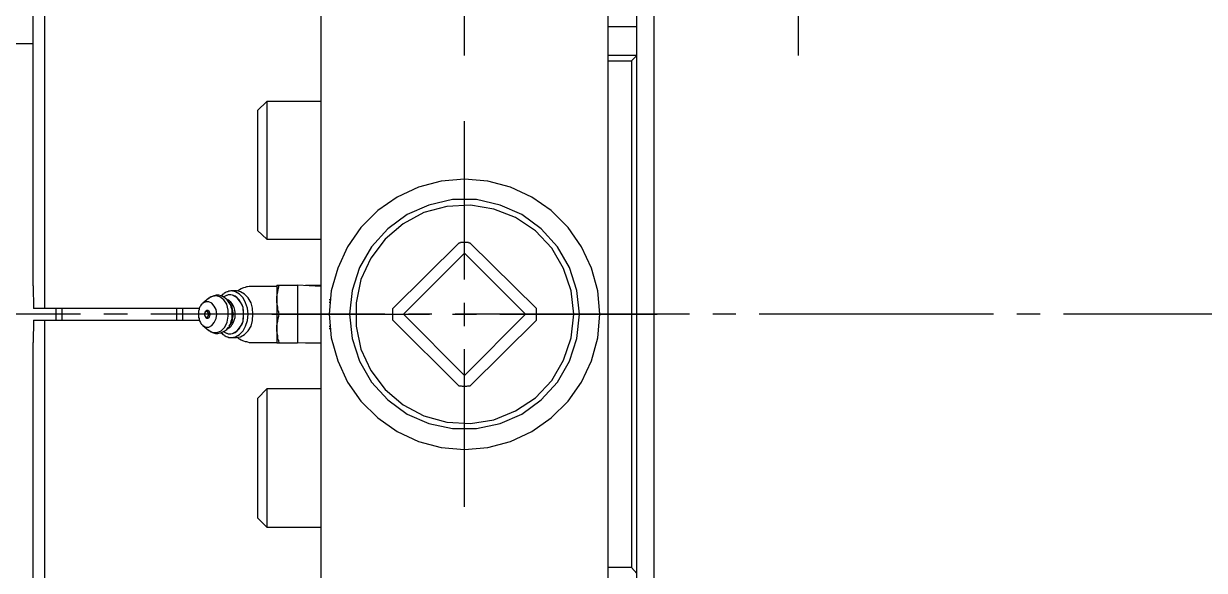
# Model space of a CAD drawing. Header units: millimetres. Extents: x -211 to 45495, y 24 to 52952.
# Drawn here: x 22867.8 to 23073, y 28247.5 to 28342.5 of the extents above; entities that cross this region are included whole.
import ezdxf

# ---------------------------------------------------------------- set-up
doc = ezdxf.new("R2010")
doc.units = ezdxf.units.MM
doc.layers.add('Layer2', color=7, linetype='Continuous')

# ---------------------------------------------------------------- blocks, each defined once
blk = doc.blocks.new('BLKF815')
at = {"layer": 'Layer2', "color": 7, "linetype": 'Continuous', "lineweight": 25}
for p, q in [((22933.82, 28292.06), (22944.41, 28302.65)), ((22944.41, 28302.65), (22955, 28292.06)), ((22944.41, 28281.38), (22933.82, 28292.06)), ((22955, 28292.06), (22944.41, 28281.38))]:
    blk.add_line(p, q, dxfattribs=at)
blk = doc.blocks.new('BLKF816')
at = {"layer": 'Layer2', "color": 7, "linetype": 'Continuous', "lineweight": 25}
for p, q in [((22943.47, 28304.46), (22943.64, 28304.46)), ((22943.64, 28304.46), (22943.72, 28304.55)), ((22943.72, 28304.55), (22945.1, 28304.55)), ((22945.1, 28304.55), (22945.19, 28304.46))]:
    blk.add_line(p, q, dxfattribs=at)
blk = doc.blocks.new('BLKF817')
at = {"layer": 'Layer2', "color": 7, "linetype": 'Continuous', "lineweight": 25}
for p, q in [((22943.72, 28279.57), (22943.64, 28279.57)), ((22943.9, 28279.57), (22943.72, 28279.57)), ((22944.07, 28279.49), (22943.9, 28279.57)), ((22944.76, 28279.49), (22944.07, 28279.49)), ((22944.93, 28279.57), (22944.76, 28279.49)), ((22945.36, 28279.57), (22944.93, 28279.57))]:
    blk.add_line(p, q, dxfattribs=at)
blk = doc.blocks.new('BLKF818')
at = {"layer": 'Layer2', "color": 7, "linetype": 'Continuous', "lineweight": 25}
for p, q in [((22941.31, 28310.75), (22937.35, 28309.71)), ((22945.45, 28311.01), (22941.31, 28310.75)), ((22949.49, 28310.32), (22945.45, 28311.01)), ((22937.35, 28309.71), (22933.73, 28307.73)), ((22953.28, 28308.85), (22949.49, 28310.32)), ((22956.73, 28306.53), (22953.28, 28308.85)), ((22933.73, 28307.73), (22930.63, 28305.06)), ((22959.57, 28303.51), (22956.73, 28306.53)), ((22930.63, 28305.06), (22928.14, 28301.79)), ((22961.64, 28299.98), (22959.57, 28303.51)), ((22928.14, 28301.79), (22926.41, 28298.09)), ((22962.93, 28296.11), (22961.64, 28299.98)), ((22926.41, 28298.09), (22925.55, 28294.04)), ((22963.44, 28292.06), (22962.93, 28296.11)), ((22925.55, 28294.04), (22925.55, 28289.99)), ((22925.55, 28289.99), (22926.41, 28285.95)), ((22926.41, 28285.95), (22928.14, 28282.24)), ((22961.64, 28284.05), (22962.93, 28287.93)), ((22959.57, 28280.52), (22961.64, 28284.05)), ((22928.14, 28282.24), (22930.63, 28278.97)), ((22956.73, 28277.51), (22959.57, 28280.52)), ((22930.63, 28278.97), (22933.73, 28276.3)), ((22933.73, 28276.3), (22937.35, 28274.41)), ((22953.28, 28275.27), (22956.73, 28277.51)), ((22937.35, 28274.41), (22941.31, 28273.29)), ((22945.45, 28273.03), (22949.49, 28273.72)), ((22949.49, 28273.72), (22953.28, 28275.27)), ((22941.31, 28273.29), (22945.45, 28273.03))]:
    blk.add_line(p, q, dxfattribs=at)
blk = doc.blocks.new('BLKF947')
at = {"layer": 'Layer2', "color": 7, "linetype": 'Continuous', "lineweight": 25}
for p, q in [((22900.15, 28294.9), (22900.06, 28294.9)), ((22900.32, 28294.99), (22900.15, 28294.99)), ((22900.15, 28294.99), (22900.15, 28294.9)), ((22900.41, 28295.08), (22900.32, 28295.08)), ((22900.32, 28295.08), (22900.32, 28294.99))]:
    blk.add_line(p, q, dxfattribs=at)
blk = doc.blocks.new('BLKF948')
at = {"layer": 'Layer2', "color": 7, "linetype": 'Continuous', "lineweight": 25}
for p, q in [((22901.87, 28295.08), (22901.18, 28295.25)), ((22902.56, 28294.56), (22901.87, 28295.08)), ((22903.08, 28293.78), (22902.56, 28294.56)), ((22903.34, 28292.75), (22903.08, 28293.78)), ((22903.34, 28291.72), (22903.34, 28292.75)), ((22902.73, 28289.82), (22903.16, 28290.68)), ((22903.16, 28290.68), (22903.34, 28291.72)), ((22899.98, 28289.22), (22900.67, 28288.88)), ((22900.67, 28288.88), (22901.44, 28288.88)), ((22901.44, 28288.88), (22902.13, 28289.13)), ((22902.13, 28289.13), (22902.73, 28289.82))]:
    blk.add_line(p, q, dxfattribs=at)
blk = doc.blocks.new('BLKF949')
at = {"layer": 'Layer2', "color": 7, "linetype": 'Continuous', "lineweight": 25}
for p, q in [((22899.98, 28294.21), (22899.46, 28294.21)), ((22900.49, 28293.96), (22899.98, 28294.21)), ((22900.92, 28293.44), (22900.49, 28293.96)), ((22901.27, 28292.84), (22900.92, 28293.44)), ((22901.36, 28292.06), (22901.27, 28292.84)), ((22898.17, 28292.06), (22898.17, 28291.46)), ((22898.17, 28291.46), (22898.26, 28291.29)), ((22898.26, 28291.29), (22898.26, 28291.11)), ((22898.26, 28291.11), (22898.34, 28290.94)), ((22898.34, 28290.94), (22898.43, 28290.77)), ((22898.43, 28290.77), (22898.51, 28290.6)), ((22898.51, 28290.6), (22898.6, 28290.43)), ((22898.6, 28290.43), (22898.69, 28290.34)), ((22898.69, 28290.34), (22898.86, 28290.17)), ((22898.86, 28290.17), (22898.94, 28290.08)), ((22898.94, 28290.08), (22899.46, 28289.82)), ((22899.98, 28289.82), (22900.49, 28290.08)), ((22900.49, 28290.08), (22900.92, 28290.6)), ((22900.92, 28290.6), (22901.27, 28291.29)), ((22901.27, 28291.29), (22901.36, 28292.06)), ((22899.46, 28289.82), (22899.98, 28289.82))]:
    blk.add_line(p, q, dxfattribs=at)
blk = doc.blocks.new('BLKF950')
at = {"layer": 'Layer2', "color": 7, "linetype": 'Continuous', "lineweight": 25}
for p, q in [((22898.26, 28292.84), (22898.17, 28292.58)), ((22898.17, 28292.58), (22898.17, 28292.41)), ((22898.17, 28292.41), (22898.17, 28292.23)), ((22898.34, 28293.18), (22898.26, 28293.01)), ((22898.26, 28293.01), (22898.26, 28292.84)), ((22898.43, 28293.35), (22898.34, 28293.18)), ((22898.51, 28293.44), (22898.43, 28293.35)), ((22898.6, 28293.61), (22898.51, 28293.44)), ((22898.69, 28293.78), (22898.6, 28293.61)), ((22898.86, 28293.87), (22898.69, 28293.78)), ((22898.94, 28293.96), (22898.86, 28293.87))]:
    blk.add_line(p, q, dxfattribs=at)
blk = doc.blocks.new('BLKF951')
at = {"layer": 'Layer2', "color": 7, "linetype": 'Continuous', "lineweight": 25}
for p, q in [((22904.02, 28292.84), (22903.94, 28293.09)), ((22904.02, 28292.66), (22904.02, 28292.84)), ((22904.02, 28292.41), (22904.02, 28292.66)), ((22904.02, 28292.15), (22904.02, 28292.41)), ((22904.02, 28291.98), (22904.02, 28292.15)), ((22903.85, 28290.86), (22903.94, 28291.03)), ((22903.85, 28290.6), (22903.85, 28290.86)), ((22903.94, 28291.03), (22904.02, 28291.29)), ((22904.02, 28291.72), (22904.02, 28291.98)), ((22904.02, 28291.46), (22904.02, 28291.72)), ((22904.02, 28291.29), (22904.02, 28291.46))]:
    blk.add_line(p, q, dxfattribs=at)
blk = doc.blocks.new('BLKF952')
at = {"layer": 'Layer2', "color": 7, "linetype": 'Continuous', "lineweight": 25}
for p, q in [((22903.51, 28289.99), (22903.59, 28290.08)), ((22903.59, 28290.08), (22903.59, 28290.17)), ((22903.59, 28290.17), (22903.68, 28290.17)), ((22903.68, 28290.34), (22903.77, 28290.43)), ((22903.68, 28290.25), (22903.68, 28290.34)), ((22903.68, 28290.17), (22903.68, 28290.25)), ((22903.77, 28290.51), (22903.77, 28290.6)), ((22903.77, 28290.43), (22903.77, 28290.51))]:
    blk.add_line(p, q, dxfattribs=at)
blk = doc.blocks.new('BLKF953')
at = {"layer": 'Layer2', "color": 7, "linetype": 'Continuous', "lineweight": 25}
for p, q in [((22900.41, 28295.08), (22900.06, 28294.9)), ((22900.84, 28295.25), (22900.41, 28295.08)), ((22900.92, 28295.25), (22900.84, 28295.25)), ((22901.27, 28295.33), (22900.92, 28295.25)), ((22901.7, 28295.33), (22901.27, 28295.33)), ((22902.13, 28295.25), (22901.7, 28295.33)), ((22902.47, 28295.08), (22902.13, 28295.25)), ((22902.82, 28294.82), (22902.47, 28295.08)), ((22903.16, 28294.56), (22902.82, 28294.82)), ((22903.25, 28294.39), (22903.16, 28294.56)), ((22903.51, 28294.04), (22903.25, 28294.39)), ((22903.77, 28293.7), (22903.51, 28294.04)), ((22903.77, 28293.61), (22903.77, 28293.7))]:
    blk.add_line(p, q, dxfattribs=at)
blk = doc.blocks.new('BLKF954')
at = {"layer": 'Layer2', "color": 7, "linetype": 'Continuous', "lineweight": 25}
for p, q in [((22903.94, 28293.09), (22903.85, 28293.27)), ((22904.02, 28292.66), (22903.94, 28293.09)), ((22904.02, 28292.49), (22904.02, 28292.66)), ((22904.11, 28292.06), (22904.02, 28292.49)), ((22903.42, 28289.74), (22903.59, 28290.08)), ((22903.59, 28290.08), (22903.77, 28290.51)), ((22903.77, 28290.51), (22903.85, 28290.6)), ((22903.85, 28290.68), (22903.94, 28291.03)), ((22903.85, 28290.6), (22903.85, 28290.68)), ((22903.94, 28291.03), (22904.02, 28291.46)), ((22904.02, 28291.63), (22904.11, 28292.06)), ((22904.02, 28291.54), (22904.02, 28291.63)), ((22904.02, 28291.46), (22904.02, 28291.54)), ((22899.89, 28289.31), (22900.24, 28289.05)), ((22900.24, 28289.05), (22900.32, 28288.96)), ((22900.32, 28288.96), (22900.75, 28288.79)), ((22900.75, 28288.79), (22901.1, 28288.7)), ((22901.1, 28288.7), (22901.53, 28288.7)), ((22901.53, 28288.7), (22901.96, 28288.79)), ((22901.96, 28288.79), (22902.04, 28288.79)), ((22902.04, 28288.79), (22902.39, 28288.96)), ((22902.39, 28288.96), (22902.73, 28289.13)), ((22902.73, 28289.13), (22903.08, 28289.39)), ((22903.08, 28289.39), (22903.34, 28289.74)), ((22903.34, 28289.74), (22903.42, 28289.74))]:
    blk.add_line(p, q, dxfattribs=at)
blk = doc.blocks.new('BLKF955')
at = {"layer": 'Layer2', "color": 7, "linetype": 'Continuous', "lineweight": 25}
for p, q in [((22899.29, 28292.15), (22899.2, 28292.15)), ((22899.2, 28292.15), (22899.2, 28292.06)), ((22899.46, 28292.58), (22899.29, 28292.41)), ((22899.29, 28292.41), (22899.29, 28292.15)), ((22899.63, 28292.66), (22899.46, 28292.58)), ((22899.81, 28292.66), (22899.63, 28292.66)), ((22899.98, 28292.58), (22899.81, 28292.66)), ((22900.06, 28292.49), (22899.98, 28292.58)), ((22900.15, 28292.23), (22900.06, 28292.49)), ((22900.24, 28292.06), (22900.15, 28292.23)), ((22899.2, 28292.06), (22899.29, 28291.8)), ((22899.29, 28291.8), (22899.37, 28291.54)), ((22899.46, 28291.46), (22899.63, 28291.37)), ((22899.63, 28291.37), (22899.81, 28291.37)), ((22899.81, 28291.37), (22899.98, 28291.46)), ((22899.98, 28291.46), (22900.06, 28291.54)), ((22900.06, 28291.54), (22900.15, 28291.8)), ((22900.15, 28291.8), (22900.24, 28292.06))]:
    blk.add_line(p, q, dxfattribs=at)
blk = doc.blocks.new('BLKF956')
at = {"layer": 'Layer2', "color": 7, "linetype": 'Continuous', "lineweight": 25}
for p, q in [((22899.29, 28292.23), (22899.2, 28292.15)), ((22899.2, 28292.15), (22899.2, 28292.06)), ((22899.37, 28292.41), (22899.29, 28292.32)), ((22899.29, 28292.32), (22899.29, 28292.23)), ((22899.55, 28292.49), (22899.37, 28292.49)), ((22899.37, 28292.49), (22899.37, 28292.41)), ((22899.81, 28292.49), (22899.72, 28292.49)), ((22899.81, 28292.41), (22899.81, 28292.49)), ((22899.89, 28292.23), (22899.81, 28292.41)), ((22899.89, 28292.15), (22899.89, 28292.23)), ((22899.98, 28292.06), (22899.89, 28292.15)), ((22899.2, 28292.06), (22899.2, 28291.98)), ((22899.2, 28291.98), (22899.2, 28291.89)), ((22899.2, 28291.89), (22899.29, 28291.8)), ((22899.29, 28291.8), (22899.29, 28291.72)), ((22899.29, 28291.72), (22899.37, 28291.63)), ((22899.37, 28291.63), (22899.46, 28291.54)), ((22899.46, 28291.54), (22899.55, 28291.54)), ((22899.55, 28291.54), (22899.72, 28291.54)), ((22899.72, 28291.54), (22899.81, 28291.63)), ((22899.81, 28291.63), (22899.89, 28291.8)), ((22899.89, 28291.89), (22899.98, 28292.06)), ((22899.89, 28291.8), (22899.89, 28291.89))]:
    blk.add_line(p, q, dxfattribs=at)
blk = doc.blocks.new('BLKF957')
at = {"layer": 'Layer2', "color": 7, "linetype": 'Continuous', "lineweight": 25}
for p, q in [((22903.85, 28293.53), (22903.77, 28293.61)), ((22903.85, 28293.44), (22903.85, 28293.53)), ((22903.94, 28293.35), (22903.85, 28293.44)), ((22903.94, 28293.27), (22903.94, 28293.35)), ((22904.02, 28293.18), (22903.94, 28293.27)), ((22904.02, 28292.92), (22904.02, 28293.18)), ((22904.11, 28292.84), (22904.02, 28292.92))]:
    blk.add_line(p, q, dxfattribs=at)
blk = doc.blocks.new('BLKF958')
at = {"layer": 'Layer2', "color": 7, "linetype": 'Continuous', "lineweight": 25}
for p, q in [((22903.68, 28293.87), (22903.59, 28293.87)), ((22903.68, 28293.7), (22903.68, 28293.87)), ((22903.77, 28293.7), (22903.68, 28293.7)), ((22903.77, 28293.61), (22903.77, 28293.7))]:
    blk.add_line(p, q, dxfattribs=at)
blk = doc.blocks.new('BLKF959')
at = {"layer": 'Layer2', "color": 7, "linetype": 'Continuous', "lineweight": 25}
for p, q in [((22904.2, 28292.32), (22904.11, 28292.49)), ((22904.2, 28292.15), (22904.2, 28292.32)), ((22904.2, 28292.06), (22904.2, 28292.15)), ((22903.94, 28290.77), (22904.02, 28290.94)), ((22904.02, 28291.03), (22904.11, 28291.2)), ((22904.02, 28290.94), (22904.02, 28291.03)), ((22904.11, 28291.54), (22904.2, 28291.72)), ((22904.11, 28291.37), (22904.11, 28291.54)), ((22904.11, 28291.2), (22904.11, 28291.37)), ((22904.2, 28291.89), (22904.2, 28292.06)), ((22904.2, 28291.72), (22904.2, 28291.89))]:
    blk.add_line(p, q, dxfattribs=at)
blk = doc.blocks.new('BLKF960')
at = {"layer": 'Layer2', "color": 7, "linetype": 'Continuous', "lineweight": 25}
for p, q in [((22903.77, 28290.43), (22903.85, 28290.51)), ((22903.77, 28290.34), (22903.77, 28290.43)), ((22903.85, 28290.51), (22903.85, 28290.68)), ((22903.85, 28290.68), (22903.94, 28290.68))]:
    blk.add_line(p, q, dxfattribs=at)
blk = doc.blocks.new('BLKF961')
at = {"layer": 'Layer2', "color": 7, "linetype": 'Continuous', "lineweight": 25}
for p, q in [((22904.02, 28292.92), (22904.11, 28292.66)), ((22904.11, 28292.66), (22904.11, 28292.41)), ((22904.11, 28292.41), (22904.2, 28291.98)), ((22904.02, 28291.11), (22903.94, 28290.68)), ((22904.11, 28291.46), (22904.02, 28291.11)), ((22904.2, 28291.98), (22904.11, 28291.54)), ((22904.11, 28291.54), (22904.11, 28291.46))]:
    blk.add_line(p, q, dxfattribs=at)
blk = doc.blocks.new('BLKF962')
at = {"layer": 'Layer2', "color": 7, "linetype": 'Continuous', "lineweight": 25}
for p, q in [((22904.11, 28295.33), (22903.34, 28295.42)), ((22904.89, 28294.9), (22904.11, 28295.33)), ((22905.49, 28294.13), (22904.89, 28294.9)), ((22905.92, 28293.18), (22905.49, 28294.13)), ((22906.01, 28292.06), (22905.92, 28293.18)), ((22905.49, 28289.91), (22905.92, 28290.86)), ((22905.92, 28290.86), (22906.01, 28292.06)), ((22902.56, 28288.96), (22903.34, 28288.62)), ((22903.34, 28288.62), (22904.11, 28288.7)), ((22904.11, 28288.7), (22904.89, 28289.13)), ((22904.89, 28289.13), (22905.49, 28289.91))]:
    blk.add_line(p, q, dxfattribs=at)
blk = doc.blocks.new('BLKF963')
at = {"layer": 'Layer2', "color": 7, "linetype": 'Continuous', "lineweight": 25}
for p, q in [((22903.77, 28294.13), (22903.51, 28294.39)), ((22904.02, 28293.87), (22903.77, 28294.13)), ((22904.2, 28293.53), (22904.02, 28293.87)), ((22904.37, 28293.18), (22904.2, 28293.53)), ((22904.46, 28292.75), (22904.37, 28293.18)), ((22904.54, 28292.32), (22904.46, 28292.75)), ((22904.54, 28291.89), (22904.54, 28292.32)), ((22904.11, 28290.34), (22904.28, 28290.68)), ((22904.28, 28290.68), (22904.37, 28291.03)), ((22904.37, 28291.03), (22904.54, 28291.46)), ((22904.54, 28291.46), (22904.54, 28291.89))]:
    blk.add_line(p, q, dxfattribs=at)
blk = doc.blocks.new('BLKF964')
at = {"layer": 'Layer2', "color": 7, "linetype": 'Continuous', "lineweight": 25}
for p, q in [((22903.85, 28289.99), (22903.94, 28290.17)), ((22903.94, 28290.17), (22904.02, 28290.25)), ((22903.16, 28289.48), (22903.25, 28289.56)), ((22903.25, 28289.56), (22903.34, 28289.56)), ((22903.34, 28289.56), (22903.42, 28289.65)), ((22903.42, 28289.65), (22903.51, 28289.65)), ((22903.51, 28289.65), (22903.59, 28289.74)), ((22903.59, 28289.74), (22903.68, 28289.82)), ((22903.68, 28289.82), (22903.77, 28289.91)), ((22903.77, 28289.91), (22903.85, 28289.99))]:
    blk.add_line(p, q, dxfattribs=at)
blk = doc.blocks.new('BLKF965')
at = {"layer": 'Layer2', "color": 7, "linetype": 'Continuous', "lineweight": 25}
for p, q in [((22906.18, 28295.51), (22905.49, 28295.94)), ((22906.78, 28294.9), (22906.18, 28295.51)), ((22907.3, 28294.04), (22906.78, 28294.9)), ((22907.56, 28293.09), (22907.3, 28294.04)), ((22907.64, 28292.06), (22907.56, 28293.09)), ((22907.3, 28289.99), (22907.56, 28290.94)), ((22907.56, 28290.94), (22907.64, 28292.06)), ((22904.8, 28288.01), (22905.49, 28288.1)), ((22905.49, 28288.1), (22906.18, 28288.53)), ((22906.18, 28288.53), (22906.78, 28289.13)), ((22906.78, 28289.13), (22907.3, 28289.99))]:
    blk.add_line(p, q, dxfattribs=at)
blk = doc.blocks.new('BLKF966')
at = {"layer": 'Layer2', "color": 7, "linetype": 'Continuous', "lineweight": 25}
for p, q in [((22902.39, 28295.51), (22902.3, 28295.33)), ((22902.56, 28295.59), (22902.39, 28295.51)), ((22902.65, 28295.68), (22902.56, 28295.59)), ((22902.82, 28295.76), (22902.65, 28295.68)), ((22902.99, 28295.85), (22902.82, 28295.76)), ((22903.16, 28295.94), (22902.99, 28295.85)), ((22903.25, 28295.94), (22903.16, 28295.94)), ((22903.42, 28296.02), (22903.25, 28295.94)), ((22903.59, 28296.02), (22903.42, 28296.02)), ((22903.77, 28296.11), (22903.59, 28296.02)), ((22903.85, 28296.11), (22903.77, 28296.11))]:
    blk.add_line(p, q, dxfattribs=at)
blk = doc.blocks.new('BLKF967')
at = {"layer": 'Layer2', "color": 7, "linetype": 'Continuous', "lineweight": 25}
for p, q in [((22905.32, 28295.51), (22904.63, 28295.94)), ((22905.92, 28294.9), (22905.32, 28295.51)), ((22906.35, 28294.04), (22905.92, 28294.9)), ((22906.69, 28293.09), (22906.35, 28294.04)), ((22906.78, 28292.06), (22906.69, 28293.09)), ((22906.35, 28289.99), (22906.69, 28290.94)), ((22906.69, 28290.94), (22906.78, 28292.06)), ((22903.85, 28288.01), (22904.63, 28288.1)), ((22904.63, 28288.1), (22905.32, 28288.53)), ((22905.32, 28288.53), (22905.92, 28289.13)), ((22905.92, 28289.13), (22906.35, 28289.99))]:
    blk.add_line(p, q, dxfattribs=at)
blk = doc.blocks.new('BLKF968')
at = {"layer": 'Layer2', "color": 7, "linetype": 'Continuous', "lineweight": 25}
for p, q in [((22902.13, 28288.79), (22902.3, 28288.7)), ((22902.3, 28288.7), (22902.39, 28288.53)), ((22902.39, 28288.53), (22902.56, 28288.44)), ((22902.56, 28288.44), (22902.65, 28288.36)), ((22902.65, 28288.36), (22902.82, 28288.27)), ((22902.82, 28288.27), (22902.99, 28288.19)), ((22902.99, 28288.19), (22903.16, 28288.1)), ((22903.16, 28288.1), (22903.25, 28288.1)), ((22903.25, 28288.1), (22903.42, 28288.01)), ((22903.42, 28288.01), (22903.59, 28288.01)), ((22903.59, 28288.01), (22903.77, 28288.01))]:
    blk.add_line(p, q, dxfattribs=at)
blk = doc.blocks.new('BLKF969')
at = {"layer": 'Layer2', "color": 7, "linetype": 'Continuous', "lineweight": 25}
for p, q in [((22903.34, 28295.42), (22902.91, 28295.25)), ((22903.77, 28295.42), (22903.34, 28295.42)), ((22904.11, 28295.33), (22903.77, 28295.42)), ((22904.54, 28295.16), (22904.11, 28295.33)), ((22904.89, 28294.9), (22904.54, 28295.16)), ((22905.23, 28294.56), (22904.89, 28294.9)), ((22905.49, 28294.13), (22905.23, 28294.56)), ((22905.75, 28293.7), (22905.49, 28294.13)), ((22905.92, 28293.18), (22905.75, 28293.7)), ((22906.01, 28292.58), (22905.92, 28293.18)), ((22906.01, 28292.06), (22906.01, 28292.58))]:
    blk.add_line(p, q, dxfattribs=at)
blk = doc.blocks.new('BLKF970')
at = {"layer": 'Layer2', "color": 7, "linetype": 'Continuous', "lineweight": 25}
for p, q in [((22905.49, 28289.91), (22905.75, 28290.34)), ((22905.75, 28290.34), (22905.92, 28290.86)), ((22905.92, 28290.86), (22906.01, 28291.46)), ((22902.56, 28288.96), (22902.91, 28288.79)), ((22902.91, 28288.79), (22903.34, 28288.62)), ((22903.34, 28288.62), (22903.77, 28288.62)), ((22903.77, 28288.62), (22904.11, 28288.7)), ((22904.11, 28288.7), (22904.54, 28288.88)), ((22904.54, 28288.88), (22904.89, 28289.13)), ((22904.89, 28289.13), (22905.23, 28289.48)), ((22905.23, 28289.48), (22905.49, 28289.91))]:
    blk.add_line(p, q, dxfattribs=at)
blk = doc.blocks.new('BLKF971')
at = {"layer": 'Layer2', "color": 7, "linetype": 'Continuous', "lineweight": 25}
for p, q in [((22911.86, 28293.78), (22911.78, 28294.21)), ((22911.95, 28293.35), (22911.86, 28293.78)), ((22911.95, 28292.92), (22911.95, 28293.35)), ((22912.03, 28292.58), (22911.95, 28292.92)), ((22912.12, 28292.49), (22912.03, 28292.58)), ((22912.12, 28292.41), (22912.12, 28292.49)), ((22912.21, 28292.06), (22912.12, 28292.41))]:
    blk.add_line(p, q, dxfattribs=at)
blk = doc.blocks.new('BLKF972')
at = {"layer": 'Layer2', "color": 7, "linetype": 'Continuous', "lineweight": 25}
for p, q in [((22911.78, 28289.99), (22911.86, 28290.43)), ((22911.86, 28290.43), (22911.95, 28290.86)), ((22911.95, 28290.86), (22912.03, 28291.29)), ((22912.03, 28291.29), (22912.12, 28291.72)), ((22911.78, 28289.56), (22911.78, 28289.99))]:
    blk.add_line(p, q, dxfattribs=at)
blk = doc.blocks.new('BLKF973')
at = {"layer": 'Layer2', "color": 7, "linetype": 'Continuous', "lineweight": 25}
for p, q in [((22911.86, 28288.79), (22911.78, 28289.13)), ((22911.95, 28288.36), (22911.86, 28288.79)), ((22911.95, 28287.93), (22911.95, 28288.36)), ((22912.03, 28287.58), (22911.95, 28287.93)), ((22912.12, 28287.5), (22912.03, 28287.58)), ((22912.12, 28287.41), (22912.12, 28287.5)), ((22912.21, 28287.07), (22912.12, 28287.41))]:
    blk.add_line(p, q, dxfattribs=at)
blk = doc.blocks.new('BLKF974')
at = {"layer": 'Layer2', "color": 7, "linetype": 'Continuous', "lineweight": 25}
for p, q in [((22911.95, 28295.85), (22912.03, 28296.37)), ((22912.03, 28296.37), (22912.12, 28296.8)), ((22911.78, 28294.99), (22911.86, 28295.42)), ((22911.78, 28294.56), (22911.78, 28294.99)), ((22911.86, 28295.42), (22911.95, 28295.85))]:
    blk.add_line(p, q, dxfattribs=at)
blk = doc.blocks.new('BLKF975')
at = {"layer": 'Layer2', "color": 7, "linetype": 'Continuous', "lineweight": 25}
for p, q in [((22904.97, 28288.01), (22905.14, 28287.84)), ((22905.14, 28287.84), (22905.32, 28287.76)), ((22905.32, 28287.76), (22905.57, 28287.58)), ((22905.57, 28287.58), (22905.83, 28287.5)), ((22905.83, 28287.5), (22906.01, 28287.41)), ((22906.01, 28287.41), (22906.26, 28287.33)), ((22906.26, 28287.33), (22906.52, 28287.33)), ((22906.52, 28287.33), (22906.69, 28287.24)), ((22906.69, 28287.24), (22906.95, 28287.15)), ((22906.95, 28287.15), (22907.21, 28287.15)), ((22907.21, 28287.15), (22907.47, 28287.15))]:
    blk.add_line(p, q, dxfattribs=at)
blk = doc.blocks.new('BLKF976')
at = {"layer": 'Layer2', "color": 7, "linetype": 'Continuous', "lineweight": 25}
for p, q in [((22905.32, 28296.28), (22905.14, 28296.19)), ((22905.57, 28296.45), (22905.32, 28296.28)), ((22905.83, 28296.54), (22905.57, 28296.45)), ((22906.01, 28296.63), (22905.83, 28296.54)), ((22906.26, 28296.71), (22906.01, 28296.63)), ((22906.52, 28296.8), (22906.26, 28296.71)), ((22906.69, 28296.8), (22906.52, 28296.8)), ((22906.95, 28296.88), (22906.69, 28296.8)), ((22907.64, 28296.88), (22906.95, 28296.88))]:
    blk.add_line(p, q, dxfattribs=at)
blk = doc.blocks.new('BLKF1303')
at = {"layer": 'Layer2', "color": 7, "linetype": 'Continuous', "lineweight": 25}
for p, q in [((22938.21, 28311.01), (22934.42, 28309.37)), ((22942.35, 28311.95), (22938.21, 28311.01)), ((22946.48, 28311.95), (22942.35, 28311.95)), ((22950.61, 28311.01), (22946.48, 28311.95)), ((22954.4, 28309.37), (22950.61, 28311.01)), ((22934.42, 28309.37), (22931.06, 28306.87)), ((22957.76, 28306.87), (22954.4, 28309.37)), ((22931.06, 28306.87), (22928.22, 28303.77)), ((22960.6, 28303.77), (22957.76, 28306.87)), ((22928.22, 28303.77), (22926.16, 28300.16)), ((22962.67, 28300.16), (22960.6, 28303.77)), ((22926.16, 28300.16), (22924.86, 28296.19)), ((22963.96, 28296.19), (22962.67, 28300.16)), ((22924.86, 28296.19), (22924.43, 28292.06)), ((22964.39, 28292.06), (22963.96, 28296.19)), ((22924.43, 28292.06), (22924.86, 28287.84)), ((22924.86, 28287.84), (22926.16, 28283.88)), ((22962.67, 28283.88), (22963.96, 28287.84)), ((22926.16, 28283.88), (22928.22, 28280.26)), ((22960.6, 28280.26), (22962.67, 28283.88)), ((22928.22, 28280.26), (22931.06, 28277.16)), ((22957.76, 28277.16), (22960.6, 28280.26)), ((22931.06, 28277.16), (22934.42, 28274.67)), ((22954.4, 28274.67), (22957.76, 28277.16)), ((22934.42, 28274.67), (22938.21, 28273.03)), ((22950.61, 28273.03), (22954.4, 28274.67)), ((22938.21, 28273.03), (22942.35, 28272.17)), ((22942.35, 28272.17), (22946.48, 28272.17)), ((22946.48, 28272.17), (22950.61, 28273.03))]:
    blk.add_line(p, q, dxfattribs=at)
blk = doc.blocks.new('BLKF1304')
at = {"layer": 'Layer2', "color": 7, "linetype": 'Continuous', "lineweight": 25}
for p, q in [((22940.36, 28315.14), (22936.4, 28314.11)), ((22944.41, 28315.48), (22940.36, 28315.14)), ((22948.46, 28315.14), (22944.41, 28315.48)), ((22952.42, 28314.11), (22948.46, 28315.14)), ((22936.4, 28314.11), (22932.7, 28312.38)), ((22956.12, 28312.38), (22952.42, 28314.11)), ((22932.7, 28312.38), (22929.34, 28310.06)), ((22959.48, 28310.06), (22956.12, 28312.38)), ((22929.34, 28310.06), (22926.41, 28307.13)), ((22962.41, 28307.13), (22959.48, 28310.06)), ((22926.41, 28307.13), (22924.09, 28303.77)), ((22964.74, 28303.77), (22962.41, 28307.13)), ((22924.09, 28303.77), (22922.37, 28300.07)), ((22966.46, 28300.07), (22964.74, 28303.77)), ((22922.37, 28300.07), (22921.25, 28296.11)), ((22967.58, 28296.11), (22966.46, 28300.07)), ((22921.25, 28296.11), (22920.9, 28292.06)), ((22967.92, 28292.06), (22967.58, 28296.11)), ((22920.9, 28292.06), (22921.25, 28287.93)), ((22921.25, 28287.93), (22922.37, 28283.97)), ((22966.46, 28283.97), (22967.58, 28287.93)), ((22922.37, 28283.97), (22924.09, 28280.26)), ((22964.74, 28280.26), (22966.46, 28283.97)), ((22924.09, 28280.26), (22926.41, 28276.91)), ((22962.41, 28276.91), (22964.74, 28280.26)), ((22926.41, 28276.91), (22929.34, 28274.06)), ((22959.48, 28274.06), (22962.41, 28276.91)), ((22929.34, 28274.06), (22932.7, 28271.65)), ((22956.12, 28271.65), (22959.48, 28274.06)), ((22932.7, 28271.65), (22936.4, 28269.93)), ((22952.42, 28269.93), (22956.12, 28271.65)), ((22936.4, 28269.93), (22940.36, 28268.9)), ((22948.46, 28268.9), (22952.42, 28269.93)), ((22940.36, 28268.9), (22944.41, 28268.55)), ((22944.41, 28268.55), (22948.46, 28268.9))]:
    blk.add_line(p, q, dxfattribs=at)
blk = doc.blocks.new('BLKF800')
at = {"layer": 'Layer2', "color": 7, "linetype": 'Continuous', "lineweight": 25}
for p, q in [((22974.38, 28342.01), (22974.38, 28392.04)), ((22871.39, 28377.06), (22871.39, 28293.01)), ((22869.41, 28296.97), (22869.41, 28374.99)), ((22919.44, 28369.05), (22919.44, 28214.99)), ((22969.39, 28214.99), (22969.39, 28369.05)), ((22977.39, 28214.99), (22977.39, 28369.05)), ((22944.41, 28337.01), (22944.41, 28365.95)), ((23002.45, 28337.01), (23002.45, 28365.95)), ((22969.39, 28342.01), (22974.38, 28342.01)), ((22974.38, 28242.03), (22974.38, 28342.01)), ((22869.41, 28338.99), (22834.88, 28338.99)), ((22974.38, 28337.01), (22969.39, 28337.01)), ((22969.39, 28336.07), (22973.43, 28336.07)), ((22974.38, 28337.01), (22973.43, 28336.07)), ((22973.43, 28336.07), (22973.43, 28248.06)), ((22910.05, 28329), (22908.42, 28327.45)), ((22908.42, 28327.45), (22908.42, 28306.61)), ((22910.05, 28329), (22910.05, 28305.06)), ((22919.44, 28329), (22910.05, 28329)), ((22944.41, 28298.09), (22944.41, 28325.56)), ((22908.42, 28306.61), (22910.05, 28305.06)), ((22910.05, 28305.06), (22919.44, 28305.06)), ((22943.47, 28304.46), (22931.93, 28293.01)), ((22944.41, 28302.65), (22944.41, 28304.55)), ((22945.19, 28304.46), (22945.36, 28304.46)), ((22956.9, 28293.01), (22945.36, 28304.46)), ((22869.41, 28296.97), (22869.49, 28293.01)), ((22905.14, 28296.19), (22904.97, 28296.11)), ((22911.78, 28296.88), (22907.64, 28296.88)), ((22911.78, 28297.06), (22915.39, 28297.06)), ((22911.78, 28297.06), (22911.78, 28287.07)), ((22912.12, 28296.8), (22912.21, 28297.06)), ((22915.39, 28297.06), (22915.39, 28287.07)), ((22919.44, 28296.88), (22915.39, 28297.06)), ((22916.77, 28297.06), (22919.44, 28297.06)), ((22916.77, 28296.97), (22916.77, 28297.06)), ((22899.98, 28294.82), (22898.94, 28293.96)), ((22899.46, 28294.21), (22898.94, 28293.96)), ((22900.06, 28294.9), (22899.89, 28294.73)), ((22900.06, 28294.9), (22899.98, 28294.82)), ((22901.18, 28295.25), (22900.41, 28295.08)), ((22902.3, 28295.33), (22902.13, 28295.25)), ((22903.34, 28295.42), (22902.56, 28295.08)), ((22902.91, 28295.25), (22902.56, 28295.08)), ((22903.51, 28294.39), (22903.25, 28294.56)), ((22904.63, 28295.94), (22903.85, 28296.11)), ((22904.8, 28296.11), (22903.85, 28296.11)), ((22905.49, 28295.94), (22904.8, 28296.11)), ((22911.78, 28294.21), (22911.78, 28294.47)), ((22921.08, 28294.56), (22920.9, 28294.56)), ((22920.9, 28294.13), (22921.08, 28294.13)), ((22898.34, 28293.01), (22869.49, 28293.01)), ((22873.45, 28291.03), (22873.45, 28293.01)), ((22874.4, 28293.01), (22874.4, 28291.03)), ((22894.38, 28291.03), (22894.38, 28293.01)), ((22895.41, 28293.01), (22895.41, 28291.03)), ((22898.17, 28292.23), (22898.17, 28292.06)), ((22899.72, 28292.49), (22899.55, 28292.49)), ((22903.59, 28294.04), (22903.51, 28294.04)), ((22903.77, 28293.7), (22903.51, 28294.04)), ((22903.59, 28293.96), (22903.59, 28294.04)), ((22903.59, 28293.87), (22903.59, 28293.96)), ((22903.68, 28293.78), (22903.94, 28293.35)), ((22903.77, 28293.61), (22903.77, 28293.7)), ((22903.77, 28293.53), (22903.77, 28293.61)), ((22903.85, 28293.27), (22903.77, 28293.61)), ((22903.85, 28293.44), (22903.77, 28293.53)), ((22903.85, 28293.27), (22903.85, 28293.44)), ((22903.94, 28293.09), (22903.85, 28293.27)), ((22903.94, 28293.35), (22903.94, 28293.27)), ((22903.94, 28293.27), (22904.02, 28292.92)), ((22904.11, 28292.66), (22904.11, 28292.84)), ((22904.11, 28292.49), (22904.11, 28292.66)), ((22931.93, 28291.03), (22931.93, 28293.01)), ((22944.41, 28289.99), (22944.41, 28294.04)), ((22956.9, 28291.03), (22956.9, 28293.01)), ((22877.67, 28292.06), (22837.03, 28292.06)), ((22869.49, 28291.03), (22869.41, 28287.15)), ((22869.49, 28291.03), (22898.34, 28291.03)), ((22871.39, 28291.03), (22871.39, 28207.07)), ((22885.85, 28292.06), (22881.72, 28292.06)), ((22930.55, 28292.06), (22889.9, 28292.06)), ((22898.94, 28290.08), (22899.98, 28289.22)), ((22899.37, 28291.54), (22899.46, 28291.46)), ((22903.94, 28290.68), (22903.51, 28290.08)), ((22903.51, 28289.99), (22903.77, 28290.34)), ((22903.77, 28290.6), (22903.85, 28290.6)), ((22903.94, 28290.68), (22903.94, 28290.77)), ((22904.02, 28290.25), (22904.11, 28290.34)), ((22906.01, 28291.46), (22906.01, 28292.06)), ((22910.91, 28292.06), (22938.3, 28292.06)), ((22912.12, 28291.72), (22912.21, 28292.06)), ((22915.39, 28292.06), (22912.21, 28292.06)), ((22917.89, 28292.06), (22919.18, 28292.06)), ((22920.39, 28292.06), (22921.59, 28292.06)), ((22922.8, 28292.06), (22924, 28292.06)), ((22931.93, 28292.06), (22933.82, 28292.06)), ((22931.93, 28291.03), (22943.47, 28279.57)), ((22938.73, 28292.06), (22934.68, 28292.06)), ((22942.35, 28292.06), (22946.48, 28292.06)), ((22983.51, 28292.06), (22942.78, 28292.06)), ((22945.36, 28279.57), (22956.9, 28291.03)), ((22950.53, 28292.06), (22977.91, 28292.06)), ((22955, 28292.06), (22956.9, 28292.06)), ((22962.93, 28287.93), (22963.44, 28292.06)), ((22963.96, 28287.84), (22964.39, 28292.06)), ((22967.58, 28287.93), (22967.92, 28292.06)), ((22991.6, 28292.06), (22987.56, 28292.06)), ((23036.38, 28292.06), (22995.65, 28292.06)), ((23044.48, 28292.06), (23040.43, 28292.06)), ((23089.26, 28292.06), (23048.52, 28292.06)), ((22903.77, 28288.01), (22903.85, 28288.01)), ((22903.85, 28288.01), (22904.8, 28288.01)), ((22911.78, 28289.13), (22911.78, 28289.48)), ((22920.9, 28289.99), (22921.08, 28289.99)), ((22920.9, 28289.56), (22921.08, 28289.56)), ((22869.41, 28209.05), (22869.41, 28287.15)), ((22907.47, 28287.15), (22907.64, 28287.15)), ((22907.64, 28287.15), (22911.78, 28287.15)), ((22911.78, 28287.07), (22915.39, 28287.07)), ((22915.39, 28287.07), (22919.44, 28287.15)), ((22916.77, 28287.07), (22919.44, 28287.07)), ((22944.41, 28258.56), (22944.41, 28285.95)), ((22944.41, 28279.49), (22944.41, 28281.38)), ((22910.05, 28279.06), (22908.42, 28277.42)), ((22910.05, 28279.06), (22910.05, 28255.03)), ((22919.44, 28279.06), (22910.05, 28279.06)), ((22943.64, 28279.57), (22943.47, 28279.57)), ((22908.42, 28277.42), (22908.42, 28256.67)), ((22908.42, 28256.67), (22910.05, 28255.03)), ((22910.05, 28255.03), (22919.44, 28255.03)), ((22973.43, 28248.06), (22969.39, 28248.06)), ((22973.43, 28248.06), (22974.38, 28247.02))]:
    blk.add_line(p, q, dxfattribs=at)
for name in ['BLKF1304', 'BLKF1303', 'BLKF818', 'BLKF816', 'BLKF815', 'BLKF976', 'BLKF974', 'BLKF949', 'BLKF948', 'BLKF953', 'BLKF947', 'BLKF966', 'BLKF962', 'BLKF969', 'BLKF963', 'BLKF967', 'BLKF965', 'BLKF971', 'BLKF950', 'BLKF955', 'BLKF956', 'BLKF954', 'BLKF958', 'BLKF957', 'BLKF951', 'BLKF961', 'BLKF959', 'BLKF970', 'BLKF964', 'BLKF952', 'BLKF960', 'BLKF972', 'BLKF968', 'BLKF975', 'BLKF973', 'BLKF817']:
    blk.add_blockref(name, (0, 0), dxfattribs=at)

msp = doc.modelspace()

# ---------------------------------------------------------------- block references
at = {"layer": 'Layer2', "color": 7, "linetype": 'Continuous', "lineweight": 25}
msp.add_blockref('BLKF800', (0, 0), dxfattribs=at)

doc.saveas('drawing.dxf')
